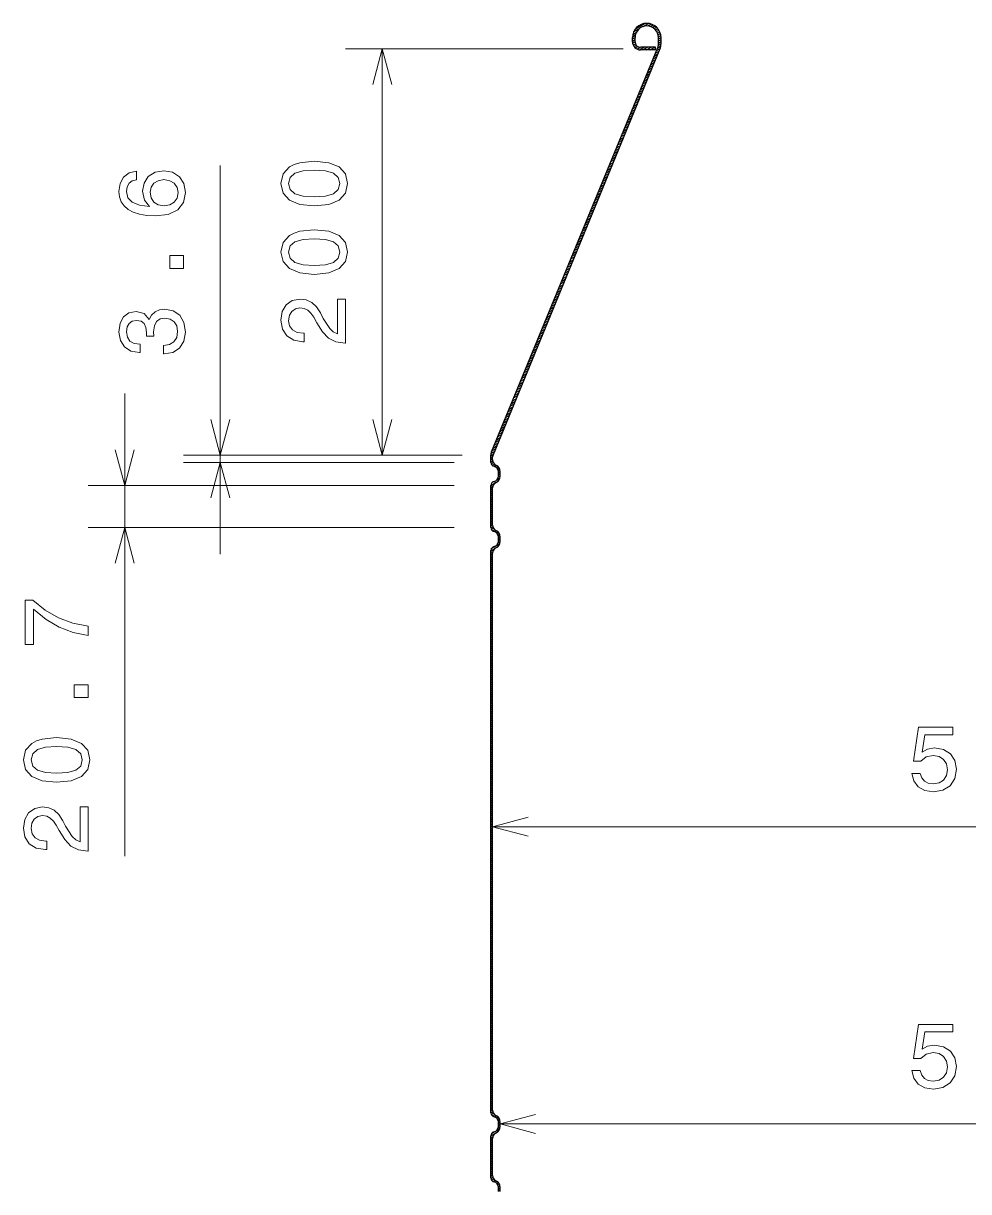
# Model space of a CAD drawing. Extents: x 25 to 410, y 10 to 284.
# Drawn here: x 170.3 to 221.8, y 116.3 to 180 of the extents above; entities that cross this region are included whole.
import ezdxf

# ---------------------------------------------------------------- set-up
doc = ezdxf.new("R2010")
doc.units = 0
doc.layers.get('0').update_dxf_attribs({"linetype": 'CONTINUOUS'})
doc.layers.add('cotas', color=2, linetype='CONTINUOUS', lineweight=20)

msp = doc.modelspace()

# ---------------------------------------------------------------- linework, layer by layer
at = {"color": 7, "ltscale": 0.008271}
msp.add_line((203.584, 179.515), (203.87, 179.681), dxfattribs=at)
at = {"color": 7, "ltscale": 0.014069}
msp.add_line((203.691, 179.692), (204.178, 179.974), dxfattribs=at)
at = {"color": 7, "ltscale": 0.008246}
msp.add_line((204.1, 179.813), (204.385, 179.978), dxfattribs=at)
at = {"color": 7, "ltscale": 0.005244}
for p, q in [((204.35, 179.842), (204.531, 179.947)), ((203.538, 179.373), (203.719, 179.478))]:
    msp.add_line(p, q, dxfattribs=at)
at = {"color": 7, "ltscale": 0.004355}
msp.add_line((204.498, 179.812), (204.649, 179.899), dxfattribs=at)
at = {"color": 7, "ltscale": 0.003915}
msp.add_line((204.611, 179.762), (204.746, 179.84), dxfattribs=at)
at = {"color": 7, "ltscale": 0.003664}
msp.add_line((204.702, 179.699), (204.829, 179.772), dxfattribs=at)
at = {"color": 7, "ltscale": 0.003525}
msp.add_line((204.777, 179.627), (204.899, 179.697), dxfattribs=at)
at = {"color": 7, "ltscale": 0.003474}
msp.add_line((204.837, 179.546), (204.958, 179.616), dxfattribs=at)
at = {"color": 7, "ltscale": 0.003488}
msp.add_line((204.884, 179.458), (205.005, 179.527), dxfattribs=at)
at = {"color": 7, "ltscale": 0.004014}
msp.add_line((203.519, 179.132), (203.658, 179.212), dxfattribs=at)
at = {"color": 7, "ltscale": 0.005556}
for p, q in [((203.519, 178.983), (203.519, 179.205)), ((203.658, 178.983), (203.658, 179.205))]:
    msp.add_line(p, q, dxfattribs=at)
at = {"color": 7, "ltscale": 0.004009}
for p, q in [((203.519, 179.016), (203.658, 179.096)), ((204.936, 179.026), (205.075, 179.106)), ((204.936, 178.91), (205.075, 178.99))]:
    msp.add_line(p, q, dxfattribs=at)
at = {"color": 7, "ltscale": 0.00436}
msp.add_line((203.521, 179.248), (203.672, 179.335), dxfattribs=at)
at = {"color": 7, "ltscale": 0.003809}
msp.add_line((203.526, 178.905), (203.658, 178.981), dxfattribs=at)
at = {"color": 7, "ltscale": 0.003505}
msp.add_line((203.556, 178.806), (203.677, 178.877), dxfattribs=at)
at = {"color": 7, "ltscale": 0.003584}
msp.add_line((204.917, 179.361), (205.041, 179.433), dxfattribs=at)
at = {"color": 7, "ltscale": 0.00377}
msp.add_line((204.934, 179.256), (205.064, 179.331), dxfattribs=at)
at = {"color": 7, "ltscale": 0.004066}
msp.add_line((204.934, 178.794), (205.075, 178.875), dxfattribs=at)
at = {"color": 7, "ltscale": 0.003999}
msp.add_line((204.936, 179.141), (205.075, 179.221), dxfattribs=at)
at = {"color": 7, "ltscale": 0.009267}
msp.add_line((204.936, 178.835), (204.936, 179.205), dxfattribs=at)
at = {"color": 7, "ltscale": 0.008583}
msp.add_line((205.075, 178.862), (205.075, 179.205), dxfattribs=at)
at = {"color": 7}
for p, q in [((195.831, 156.631), (204.903, 178.666)), ((205.02, 178.587), (195.918, 156.478)), ((195.797, 120.632), (195.797, 151.255)), ((195.897, 120.773), (195.897, 151.114))]:
    msp.add_line(p, q, dxfattribs=at)
at = {"color": 7, "ltscale": 0.003504}
msp.add_line((203.606, 178.72), (203.727, 178.79), dxfattribs=at)
at = {"color": 7, "ltscale": 0.003798}
msp.add_line((203.676, 178.645), (203.807, 178.721), dxfattribs=at)
at = {"color": 7, "ltscale": 0.004781}
msp.add_line((203.77, 178.583), (203.935, 178.679), dxfattribs=at)
at = {"color": 7, "ltscale": 0.006714}
msp.add_line((203.9, 178.543), (204.133, 178.678), dxfattribs=at)
at = {"color": 7, "ltscale": 0.020406}
for p, q in [((204.78, 178.678), (203.964, 178.678)), ((204.78, 178.539), (203.964, 178.539))]:
    msp.add_line(p, q, dxfattribs=at)
at = {"color": 7, "ltscale": 0.006944}
for p, q in [((204.092, 178.539), (204.333, 178.678)), ((204.292, 178.539), (204.533, 178.678))]:
    msp.add_line(p, q, dxfattribs=at)
at = {"color": 7, "ltscale": 0.006945}
msp.add_line((204.492, 178.539), (204.733, 178.678), dxfattribs=at)
at = {"color": 7, "ltscale": 0.002528}
msp.add_line((204.692, 178.539), (204.78, 178.589), dxfattribs=at)
at = {"color": 7, "ltscale": 0.00569}
for p, q in [((204.712, 178.204), (204.91, 178.318)), ((204.525, 177.749), (204.722, 177.863)), ((204.588, 177.901), (204.785, 178.015)), ((204.65, 178.052), (204.847, 178.166)), ((204.151, 176.841), (204.348, 176.954)), ((204.214, 176.992), (204.411, 177.106)), ((204.276, 177.144), (204.473, 177.257)), ((203.715, 175.78), (203.912, 175.894)), ((203.777, 175.932), (203.974, 176.046)), ((203.34, 174.871), (203.538, 174.985))]:
    msp.add_line(p, q, dxfattribs=at)
at = {"color": 7, "ltscale": 0.005689}
for p, q in [((204.775, 178.355), (204.972, 178.469)), ((204.463, 177.598), (204.66, 177.712)), ((204.338, 177.295), (204.535, 177.409)), ((204.401, 177.447), (204.598, 177.56)), ((203.902, 176.235), (204.099, 176.348)), ((203.964, 176.386), (204.161, 176.5)), ((204.026, 176.538), (204.224, 176.651)), ((204.089, 176.689), (204.286, 176.803)), ((203.652, 175.629), (203.849, 175.743)), ((203.839, 176.083), (204.036, 176.197)), ((203.403, 175.023), (203.6, 175.137)), ((203.465, 175.174), (203.662, 175.288)), ((203.528, 175.326), (203.725, 175.44)), ((203.59, 175.477), (203.787, 175.591)), ((203.153, 174.417), (203.35, 174.531)), ((203.216, 174.568), (203.413, 174.682)), ((203.278, 174.72), (203.475, 174.834)), ((202.841, 173.66), (203.039, 173.773)), ((202.904, 173.811), (203.101, 173.925)), ((202.966, 173.963), (203.163, 174.076)), ((203.029, 174.114), (203.226, 174.228)), ((203.091, 174.266), (203.288, 174.379)), ((202.592, 173.054), (202.789, 173.167)), ((202.654, 173.205), (202.851, 173.319)), ((202.717, 173.357), (202.914, 173.47)), ((202.779, 173.508), (202.976, 173.622)), ((202.343, 172.448), (202.54, 172.562)), ((202.405, 172.599), (202.602, 172.713)), ((202.467, 172.751), (202.664, 172.865)), ((202.53, 172.902), (202.727, 173.016)), ((202.093, 171.842), (202.29, 171.956)), ((202.155, 171.993), (202.353, 172.107)), ((202.218, 172.145), (202.415, 172.259)), ((202.28, 172.296), (202.477, 172.41)), ((201.844, 171.236), (202.041, 171.35)), ((201.906, 171.387), (202.103, 171.501)), ((201.968, 171.539), (202.165, 171.653)), ((202.031, 171.69), (202.228, 171.804)), ((201.532, 170.479), (201.729, 170.592)), ((201.594, 170.63), (201.791, 170.744)), ((201.657, 170.782), (201.854, 170.895)), ((201.719, 170.933), (201.916, 171.047)), ((201.781, 171.085), (201.978, 171.198)), ((201.282, 169.873), (201.479, 169.986)), ((201.345, 170.024), (201.542, 170.138)), ((201.407, 170.176), (201.604, 170.289)), ((201.469, 170.327), (201.667, 170.441)), ((201.033, 169.267), (201.23, 169.381)), ((201.095, 169.418), (201.292, 169.532)), ((201.158, 169.57), (201.355, 169.684)), ((201.22, 169.721), (201.417, 169.835)), ((200.783, 168.661), (200.981, 168.775)), ((200.846, 168.812), (201.043, 168.926)), ((200.908, 168.964), (201.105, 169.078)), ((200.971, 169.115), (201.168, 169.229)), ((200.534, 168.055), (200.731, 168.169)), ((200.596, 168.206), (200.793, 168.32)), ((200.659, 168.358), (200.856, 168.472)), ((200.721, 168.509), (200.918, 168.623)), ((200.222, 167.298), (200.419, 167.411)), ((200.285, 167.449), (200.482, 167.563)), ((200.347, 167.601), (200.544, 167.714)), ((200.409, 167.752), (200.606, 167.866)), ((200.472, 167.903), (200.669, 168.017)), ((199.973, 166.692), (200.17, 166.805)), ((200.035, 166.843), (200.232, 166.957)), ((200.097, 166.995), (200.295, 167.108)), ((200.16, 167.146), (200.357, 167.26)), ((199.723, 166.086), (199.92, 166.2)), ((199.786, 166.237), (199.983, 166.351)), ((199.848, 166.389), (200.045, 166.503)), ((199.91, 166.54), (200.107, 166.654)), ((199.474, 165.48), (199.671, 165.594)), ((199.536, 165.631), (199.733, 165.745)), ((199.599, 165.783), (199.796, 165.897)), ((199.661, 165.934), (199.858, 166.048)), ((199.224, 164.874), (199.421, 164.988)), ((199.287, 165.025), (199.484, 165.139)), ((199.349, 165.177), (199.546, 165.291)), ((199.411, 165.328), (199.609, 165.442)), ((198.975, 164.268), (199.172, 164.382)), ((199.037, 164.42), (199.234, 164.533)), ((199.1, 164.571), (199.297, 164.685)), ((198.85, 163.965), (199.047, 164.079)), ((198.538, 163.208), (198.735, 163.322)), ((198.601, 163.359), (198.798, 163.473)), ((198.164, 162.299), (198.361, 162.413)), ((198.102, 162.147), (198.299, 162.261))]:
    msp.add_line(p, q, dxfattribs=at)
at = {"color": 7, "ltscale": 0.003473}
msp.add_line((204.78, 178.539), (204.78, 178.678), dxfattribs=at)
at = {"color": 7, "ltscale": 0.00565}
msp.add_line((204.837, 178.507), (205.033, 178.62), dxfattribs=at)
at = {"color": 7, "ltscale": 0.004828}
msp.add_line((204.9, 178.658), (205.067, 178.755), dxfattribs=at)
at = {"color": 7, "ltscale": 0.005688}
for p, q in [((198.913, 164.117), (199.11, 164.23)), ((199.162, 164.722), (199.359, 164.836)), ((198.663, 163.511), (198.86, 163.624)), ((198.725, 163.662), (198.922, 163.776)), ((198.788, 163.814), (198.985, 163.927)), ((198.414, 162.905), (198.611, 163.019)), ((198.476, 163.056), (198.673, 163.17)), ((198.227, 162.45), (198.424, 162.564)), ((198.289, 162.602), (198.486, 162.716)), ((198.351, 162.753), (198.548, 162.867)), ((197.915, 161.693), (198.112, 161.807)), ((197.977, 161.844), (198.174, 161.958)), ((198.039, 161.996), (198.236, 162.11)), ((197.603, 160.936), (197.8, 161.049)), ((197.665, 161.087), (197.862, 161.201)), ((197.728, 161.239), (197.925, 161.352)), ((197.79, 161.39), (197.987, 161.504)), ((197.852, 161.541), (198.049, 161.655)), ((197.353, 160.33), (197.55, 160.443)), ((197.416, 160.481), (197.613, 160.595)), ((197.478, 160.633), (197.675, 160.746)), ((197.54, 160.784), (197.738, 160.898)), ((197.104, 159.724), (197.301, 159.838)), ((197.166, 159.875), (197.363, 159.989)), ((197.229, 160.027), (197.426, 160.14)), ((197.291, 160.178), (197.488, 160.292)), ((196.854, 159.118), (197.052, 159.232)), ((196.917, 159.269), (197.114, 159.383)), ((196.979, 159.421), (197.176, 159.535)), ((197.042, 159.572), (197.239, 159.686)), ((196.605, 158.512), (196.802, 158.626)), ((196.667, 158.663), (196.864, 158.777)), ((196.73, 158.815), (196.927, 158.929)), ((196.792, 158.966), (196.989, 159.08)), ((196.293, 157.755), (196.49, 157.868)), ((196.356, 157.906), (196.553, 158.02)), ((196.418, 158.058), (196.615, 158.171)), ((196.48, 158.209), (196.677, 158.323)), ((196.543, 158.36), (196.74, 158.474)), ((196.044, 157.149), (196.241, 157.262)), ((196.106, 157.3), (196.303, 157.414)), ((196.168, 157.452), (196.366, 157.565)), ((196.231, 157.603), (196.428, 157.717)), ((195.857, 156.694), (196.054, 156.808)), ((195.919, 156.846), (196.116, 156.959)), ((195.981, 156.997), (196.178, 157.111))]:
    msp.add_line(p, q, dxfattribs=at)
at = {"color": 7, "ltscale": 0.005352}
msp.add_line((195.806, 156.549), (195.991, 156.657), dxfattribs=at)
at = {"color": 7, "ltscale": 0.003807}
msp.add_line((195.797, 156.429), (195.929, 156.505), dxfattribs=at)
at = {"color": 7, "ltscale": 0.009893}
msp.add_line((195.797, 156.066), (195.797, 156.462), dxfattribs=at)
at = {"color": 7, "ltscale": 0.002887}
for p, q in [((195.797, 156.313), (195.897, 156.371)), ((195.797, 156.198), (195.897, 156.256)), ((196.208, 155.396), (196.308, 155.454)), ((195.797, 154.581), (195.897, 154.639)), ((195.797, 154.466), (195.897, 154.524)), ((195.797, 154.35), (195.897, 154.408)), ((195.797, 154.235), (195.897, 154.293)), ((195.797, 154.12), (195.897, 154.177)), ((195.797, 154.004), (195.897, 154.062)), ((195.797, 153.889), (195.897, 153.946)), ((195.797, 153.773), (195.897, 153.831)), ((195.797, 153.658), (195.897, 153.715)), ((195.797, 153.542), (195.897, 153.6)), ((195.797, 153.427), (195.897, 153.484)), ((195.797, 153.311), (195.897, 153.369)), ((195.797, 153.196), (195.897, 153.253)), ((195.797, 153.08), (195.897, 153.138)), ((195.797, 152.965), (195.897, 153.023)), ((195.797, 152.849), (195.897, 152.907)), ((195.797, 152.734), (195.897, 152.792)), ((195.797, 152.618), (195.897, 152.676)), ((196.208, 151.932), (196.308, 151.99)), ((196.208, 151.817), (196.308, 151.874)), ((195.797, 151.002), (195.897, 151.06)), ((195.797, 150.886), (195.897, 150.944)), ((195.797, 150.771), (195.897, 150.829)), ((195.797, 150.655), (195.897, 150.713)), ((195.797, 150.54), (195.897, 150.598)), ((195.797, 150.424), (195.897, 150.482)), ((195.797, 150.309), (195.897, 150.367)), ((195.797, 150.194), (195.897, 150.251)), ((195.797, 150.078), (195.897, 150.136)), ((195.797, 149.963), (195.897, 150.02)), ((195.797, 149.847), (195.897, 149.905)), ((195.797, 149.732), (195.897, 149.789)), ((195.797, 149.616), (195.897, 149.674)), ((195.797, 149.501), (195.897, 149.558)), ((195.797, 149.385), (195.897, 149.443)), ((195.797, 149.27), (195.897, 149.328)), ((195.797, 149.154), (195.897, 149.212)), ((195.797, 149.039), (195.897, 149.097)), ((195.797, 148.923), (195.897, 148.981)), ((195.797, 148.808), (195.897, 148.866)), ((195.797, 148.692), (195.897, 148.75)), ((195.797, 148.577), (195.897, 148.635)), ((195.797, 148.461), (195.897, 148.519)), ((195.797, 148.346), (195.897, 148.404)), ((195.797, 148.231), (195.897, 148.288)), ((195.797, 148.115), (195.897, 148.173)), ((195.797, 148), (195.897, 148.057)), ((195.797, 147.884), (195.897, 147.942)), ((195.797, 147.769), (195.897, 147.826)), ((195.797, 147.653), (195.897, 147.711)), ((195.797, 147.538), (195.897, 147.595)), ((195.797, 147.422), (195.897, 147.48)), ((195.797, 147.307), (195.897, 147.365)), ((195.797, 147.191), (195.897, 147.249)), ((195.797, 147.076), (195.897, 147.134)), ((195.797, 146.96), (195.897, 147.018)), ((195.797, 146.845), (195.897, 146.903)), ((195.797, 146.729), (195.897, 146.787)), ((195.797, 146.614), (195.897, 146.672)), ((195.797, 146.498), (195.897, 146.556)), ((195.797, 146.383), (195.897, 146.441)), ((195.797, 146.268), (195.897, 146.325)), ((195.797, 146.152), (195.897, 146.21)), ((195.797, 146.037), (195.897, 146.094)), ((195.797, 145.921), (195.897, 145.979)), ((195.797, 145.806), (195.897, 145.863)), ((195.797, 145.69), (195.897, 145.748)), ((195.797, 145.575), (195.897, 145.632)), ((195.797, 145.459), (195.897, 145.517)), ((195.797, 145.344), (195.897, 145.402)), ((195.797, 145.228), (195.897, 145.286)), ((195.797, 145.113), (195.897, 145.171)), ((195.797, 144.997), (195.897, 145.055)), ((195.797, 144.882), (195.897, 144.94)), ((195.797, 144.766), (195.897, 144.824)), ((195.797, 144.651), (195.897, 144.709)), ((195.797, 144.536), (195.897, 144.593)), ((195.797, 144.42), (195.897, 144.478)), ((195.797, 144.305), (195.897, 144.362)), ((195.797, 144.189), (195.897, 144.247)), ((195.797, 144.074), (195.897, 144.131)), ((195.797, 143.958), (195.897, 144.016)), ((195.797, 143.843), (195.897, 143.9)), ((195.797, 143.727), (195.897, 143.785)), ((195.797, 143.612), (195.897, 143.669)), ((195.797, 143.496), (195.897, 143.554)), ((195.797, 143.381), (195.897, 143.439)), ((195.797, 143.265), (195.897, 143.323)), ((195.797, 143.15), (195.897, 143.208)), ((195.797, 143.034), (195.897, 143.092)), ((195.797, 142.919), (195.897, 142.977)), ((195.797, 142.803), (195.897, 142.861)), ((195.797, 142.688), (195.897, 142.746)), ((195.797, 142.573), (195.897, 142.63)), ((195.797, 142.457), (195.897, 142.515)), ((195.797, 142.342), (195.897, 142.399)), ((195.797, 142.226), (195.897, 142.284)), ((195.797, 142.111), (195.897, 142.168)), ((195.797, 141.995), (195.897, 142.053)), ((195.797, 141.88), (195.897, 141.937)), ((195.797, 141.764), (195.897, 141.822)), ((195.797, 141.649), (195.897, 141.706)), ((195.797, 141.533), (195.897, 141.591)), ((195.797, 141.418), (195.897, 141.476)), ((195.797, 141.302), (195.897, 141.36)), ((195.797, 141.187), (195.897, 141.245)), ((195.797, 141.071), (195.897, 141.129)), ((195.797, 140.956), (195.897, 141.014)), ((195.797, 140.84), (195.897, 140.898)), ((195.797, 140.725), (195.897, 140.783)), ((195.797, 140.61), (195.897, 140.667)), ((195.797, 140.494), (195.897, 140.552)), ((195.797, 140.379), (195.897, 140.436)), ((195.797, 140.263), (195.897, 140.321)), ((195.797, 140.148), (195.897, 140.205)), ((195.797, 140.032), (195.897, 140.09)), ((195.797, 139.917), (195.897, 139.974)), ((195.797, 139.801), (195.897, 139.859)), ((195.797, 139.686), (195.897, 139.743)), ((195.797, 139.57), (195.897, 139.628)), ((195.797, 139.455), (195.897, 139.513)), ((195.797, 139.339), (195.897, 139.397)), ((195.797, 139.224), (195.897, 139.282)), ((195.797, 139.108), (195.897, 139.166)), ((195.797, 138.993), (195.897, 139.051)), ((195.797, 138.877), (195.897, 138.935)), ((195.797, 138.762), (195.897, 138.82)), ((195.797, 138.647), (195.897, 138.704)), ((195.797, 138.531), (195.897, 138.589)), ((195.797, 138.416), (195.897, 138.473)), ((195.797, 138.3), (195.897, 138.358)), ((195.797, 138.185), (195.897, 138.242)), ((195.797, 138.069), (195.897, 138.127)), ((195.797, 137.954), (195.897, 138.011)), ((195.797, 137.838), (195.897, 137.896)), ((195.797, 137.723), (195.897, 137.781)), ((195.797, 137.607), (195.897, 137.665)), ((195.797, 137.492), (195.897, 137.55)), ((195.797, 137.376), (195.897, 137.434)), ((195.797, 137.261), (195.897, 137.319)), ((195.797, 137.145), (195.897, 137.203)), ((195.797, 137.03), (195.897, 137.088)), ((195.797, 136.914), (195.897, 136.972)), ((195.797, 136.799), (195.897, 136.857)), ((195.797, 136.684), (195.897, 136.741)), ((195.797, 136.568), (195.897, 136.626)), ((195.797, 136.453), (195.897, 136.51)), ((195.797, 136.337), (195.897, 136.395)), ((195.797, 136.222), (195.897, 136.279)), ((195.797, 136.106), (195.897, 136.164)), ((195.797, 135.991), (195.897, 136.048)), ((195.797, 135.875), (195.897, 135.933)), ((195.797, 135.76), (195.897, 135.818)), ((195.797, 135.644), (195.897, 135.702)), ((195.797, 135.529), (195.897, 135.587)), ((195.797, 135.413), (195.897, 135.471)), ((195.797, 135.298), (195.897, 135.356)), ((195.797, 135.182), (195.897, 135.24)), ((195.797, 135.067), (195.897, 135.125)), ((195.797, 134.951), (195.897, 135.009)), ((195.797, 134.836), (195.897, 134.894)), ((195.797, 134.721), (195.897, 134.778)), ((195.797, 134.605), (195.897, 134.663)), ((195.797, 134.49), (195.897, 134.547)), ((195.797, 134.374), (195.897, 134.432)), ((195.797, 134.259), (195.897, 134.316)), ((195.797, 134.143), (195.897, 134.201)), ((195.797, 134.028), (195.897, 134.085)), ((195.797, 133.912), (195.897, 133.97)), ((195.797, 133.797), (195.897, 133.855)), ((195.797, 133.681), (195.897, 133.739)), ((195.797, 133.566), (195.897, 133.624)), ((195.797, 133.45), (195.897, 133.508)), ((195.797, 133.335), (195.897, 133.393)), ((195.797, 133.219), (195.897, 133.277)), ((195.797, 133.104), (195.897, 133.162)), ((195.797, 132.988), (195.897, 133.046)), ((195.797, 132.873), (195.897, 132.931)), ((195.797, 132.758), (195.897, 132.815)), ((195.797, 132.642), (195.897, 132.7)), ((195.797, 132.527), (195.897, 132.584)), ((195.797, 132.411), (195.897, 132.469)), ((195.797, 132.296), (195.897, 132.353)), ((195.797, 132.18), (195.897, 132.238)), ((195.797, 132.065), (195.897, 132.122)), ((195.797, 131.949), (195.897, 132.007)), ((195.797, 131.834), (195.897, 131.892)), ((195.797, 131.718), (195.897, 131.776)), ((195.797, 131.603), (195.897, 131.661)), ((195.797, 131.487), (195.897, 131.545)), ((195.797, 131.372), (195.897, 131.43)), ((195.797, 131.256), (195.897, 131.314)), ((195.797, 131.141), (195.897, 131.199)), ((195.797, 131.026), (195.897, 131.083)), ((195.797, 130.91), (195.897, 130.968)), ((195.797, 130.795), (195.897, 130.852)), ((195.797, 130.679), (195.897, 130.737)), ((195.797, 130.564), (195.897, 130.621)), ((195.797, 130.448), (195.897, 130.506)), ((195.797, 130.333), (195.897, 130.39)), ((195.797, 130.217), (195.897, 130.275)), ((195.797, 130.102), (195.897, 130.159)), ((195.797, 129.986), (195.897, 130.044)), ((195.797, 129.871), (195.897, 129.929)), ((195.797, 129.755), (195.897, 129.813)), ((195.797, 129.64), (195.897, 129.698)), ((195.797, 129.524), (195.897, 129.582)), ((195.797, 129.409), (195.897, 129.467)), ((195.797, 129.293), (195.897, 129.351)), ((195.797, 129.178), (195.897, 129.236)), ((195.797, 129.063), (195.897, 129.12)), ((195.797, 128.947), (195.897, 129.005)), ((195.797, 128.832), (195.897, 128.889)), ((195.797, 128.716), (195.897, 128.774)), ((195.797, 128.601), (195.897, 128.658)), ((195.797, 128.485), (195.897, 128.543)), ((195.797, 128.37), (195.897, 128.427)), ((195.797, 128.254), (195.897, 128.312)), ((195.797, 128.139), (195.897, 128.196)), ((195.797, 128.023), (195.897, 128.081)), ((195.797, 127.908), (195.897, 127.966)), ((195.797, 127.792), (195.897, 127.85)), ((195.797, 127.677), (195.897, 127.735)), ((195.797, 127.561), (195.897, 127.619)), ((195.797, 127.446), (195.897, 127.504)), ((195.797, 127.33), (195.897, 127.388)), ((195.797, 127.215), (195.897, 127.273)), ((195.797, 127.1), (195.897, 127.157)), ((195.797, 126.984), (195.897, 127.042)), ((195.797, 126.869), (195.897, 126.926)), ((195.797, 126.753), (195.897, 126.811)), ((195.797, 126.638), (195.897, 126.695)), ((195.797, 126.522), (195.897, 126.58)), ((195.797, 126.407), (195.897, 126.464)), ((195.797, 126.291), (195.897, 126.349)), ((195.797, 126.176), (195.897, 126.233)), ((195.797, 126.06), (195.897, 126.118)), ((195.797, 125.945), (195.897, 126.003)), ((195.797, 125.829), (195.897, 125.887)), ((195.797, 125.714), (195.897, 125.772)), ((195.797, 125.598), (195.897, 125.656)), ((195.797, 125.483), (195.897, 125.541)), ((195.797, 125.367), (195.897, 125.425)), ((195.797, 125.252), (195.897, 125.31)), ((195.797, 125.137), (195.897, 125.194)), ((195.797, 125.021), (195.897, 125.079)), ((195.797, 124.906), (195.897, 124.963)), ((195.797, 124.79), (195.897, 124.848)), ((195.797, 124.675), (195.897, 124.732)), ((195.797, 124.559), (195.897, 124.617)), ((195.797, 124.444), (195.897, 124.501)), ((195.797, 124.328), (195.897, 124.386)), ((195.797, 124.213), (195.897, 124.271)), ((195.797, 124.097), (195.897, 124.155)), ((195.797, 123.982), (195.897, 124.04)), ((195.797, 123.866), (195.897, 123.924)), ((195.797, 123.751), (195.897, 123.809)), ((195.797, 123.635), (195.897, 123.693)), ((195.797, 123.52), (195.897, 123.578)), ((195.797, 123.404), (195.897, 123.462)), ((195.797, 123.289), (195.897, 123.347)), ((195.797, 123.174), (195.897, 123.231)), ((195.797, 123.058), (195.897, 123.116)), ((195.797, 122.943), (195.897, 123)), ((195.797, 122.827), (195.897, 122.885)), ((195.797, 122.712), (195.897, 122.769)), ((195.797, 122.596), (195.897, 122.654)), ((195.797, 122.481), (195.897, 122.538)), ((195.797, 122.365), (195.897, 122.423)), ((195.797, 122.25), (195.897, 122.308)), ((195.797, 122.134), (195.897, 122.192)), ((195.797, 122.019), (195.897, 122.077)), ((195.797, 121.903), (195.897, 121.961)), ((195.797, 121.788), (195.897, 121.846)), ((195.797, 121.672), (195.897, 121.73)), ((195.797, 121.557), (195.897, 121.615)), ((195.797, 121.441), (195.897, 121.499)), ((195.797, 121.326), (195.897, 121.384)), ((195.797, 121.211), (195.897, 121.268)), ((195.797, 121.095), (195.897, 121.153)), ((195.797, 120.98), (195.897, 121.037)), ((195.797, 120.864), (195.897, 120.922)), ((195.797, 120.749), (195.897, 120.806)), ((196.208, 120.062), (196.308, 120.12)), ((196.208, 119.947), (196.308, 120.005)), ((195.797, 119.132), (195.897, 119.19)), ((195.797, 119.017), (195.897, 119.074)), ((195.797, 118.901), (195.897, 118.959)), ((195.797, 118.786), (195.897, 118.843)), ((195.797, 118.67), (195.897, 118.728)), ((195.797, 118.555), (195.897, 118.612)), ((195.797, 118.439), (195.897, 118.497)), ((195.797, 118.324), (195.897, 118.382)), ((195.797, 118.208), (195.897, 118.266)), ((195.797, 118.093), (195.897, 118.151)), ((195.797, 117.977), (195.897, 118.035)), ((195.797, 117.862), (195.897, 117.92)), ((195.797, 117.746), (195.897, 117.804)), ((195.797, 117.631), (195.897, 117.689)), ((195.797, 117.516), (195.897, 117.573)), ((195.797, 117.4), (195.897, 117.458)), ((195.797, 117.285), (195.897, 117.342)), ((195.797, 117.169), (195.897, 117.227)), ((196.208, 116.483), (196.308, 116.54)), ((196.208, 116.367), (196.308, 116.425))]:
    msp.add_line(p, q, dxfattribs=at)
at = {"color": 7, "ltscale": 0.003073}
msp.add_line((195.797, 156.083), (195.904, 156.144), dxfattribs=at)
at = {"color": 7, "ltscale": 0.003563}
msp.add_line((195.816, 155.978), (195.939, 156.049), dxfattribs=at)
at = {"color": 7, "ltscale": 0.00365}
msp.add_line((195.875, 155.897), (196.002, 155.97), dxfattribs=at)
at = {"color": 7, "ltscale": 0.004131}
msp.add_line((195.897, 156.207), (195.897, 156.373), dxfattribs=at)
at = {"color": 7, "ltscale": 0.003173}
msp.add_line((195.986, 155.845), (196.096, 155.909), dxfattribs=at)
at = {"color": 7, "ltscale": 0.002642}
msp.add_line((196.093, 155.792), (196.185, 155.844), dxfattribs=at)
at = {"color": 7, "ltscale": 0.002499}
msp.add_line((196.162, 155.716), (196.248, 155.766), dxfattribs=at)
at = {"color": 7, "ltscale": 0.002586}
msp.add_line((196.201, 155.623), (196.29, 155.674), dxfattribs=at)
at = {"color": 7, "ltscale": 0.002973}
msp.add_line((196.205, 155.279), (196.308, 155.338), dxfattribs=at)
at = {"color": 7, "ltscale": 0.002875}
msp.add_line((196.208, 155.512), (196.308, 155.569), dxfattribs=at)
at = {"color": 7, "ltscale": 0.005866}
for p, q in [((196.208, 155.321), (196.208, 155.556)), ((196.308, 155.321), (196.308, 155.556)), ((196.208, 151.765), (196.208, 152)), ((196.308, 151.765), (196.308, 152)), ((196.208, 116.331), (196.208, 116.566)), ((196.308, 116.331), (196.308, 116.566))]:
    msp.add_line(p, q, dxfattribs=at)
at = {"color": 7, "ltscale": 0.011475}
msp.add_line((195.797, 154.812), (196.195, 155.042), dxfattribs=at)
at = {"color": 7, "ltscale": 0.057509}
for p, q in [((195.797, 152.51), (195.797, 154.811)), ((195.797, 117.076), (195.797, 119.376))]:
    msp.add_line(p, q, dxfattribs=at)
at = {"color": 7, "ltscale": 0.003286}
msp.add_line((195.797, 154.697), (195.911, 154.763), dxfattribs=at)
at = {"color": 7, "ltscale": 0.003235}
msp.add_line((195.857, 154.962), (195.969, 155.027), dxfattribs=at)
at = {"color": 7, "ltscale": 0.004679}
msp.add_line((196.131, 155.121), (196.294, 155.214), dxfattribs=at)
at = {"color": 7, "ltscale": 0.050434}
for p, q in [((195.897, 152.652), (195.897, 154.669)), ((195.897, 117.217), (195.897, 119.235))]:
    msp.add_line(p, q, dxfattribs=at)
at = {"color": 7, "ltscale": 0.00321}
msp.add_line((195.797, 152.503), (195.909, 152.567), dxfattribs=at)
at = {"color": 7, "ltscale": 0.003612}
msp.add_line((195.825, 152.403), (195.95, 152.476), dxfattribs=at)
at = {"color": 7, "ltscale": 0.003619}
msp.add_line((195.893, 152.328), (196.019, 152.4), dxfattribs=at)
at = {"color": 7, "ltscale": 0.002998}
msp.add_line((196.013, 152.281), (196.117, 152.341), dxfattribs=at)
at = {"color": 7, "ltscale": 0.002592}
msp.add_line((196.11, 152.222), (196.2, 152.274), dxfattribs=at)
at = {"color": 7, "ltscale": 0.002498}
msp.add_line((196.172, 152.142), (196.259, 152.192), dxfattribs=at)
at = {"color": 7, "ltscale": 0.013222}
msp.add_line((195.826, 151.365), (196.284, 151.63), dxfattribs=at)
at = {"color": 7, "ltscale": 0.003119}
msp.add_line((196.2, 151.696), (196.308, 151.759), dxfattribs=at)
at = {"color": 7, "ltscale": 0.002634}
msp.add_line((196.205, 152.045), (196.296, 152.098), dxfattribs=at)
at = {"color": 7, "ltscale": 0.005875}
msp.add_line((195.797, 151.233), (196.001, 151.35), dxfattribs=at)
at = {"color": 7, "ltscale": 0.003084}
msp.add_line((195.797, 151.117), (195.904, 151.179), dxfattribs=at)
at = {"color": 7, "ltscale": 0.003155}
msp.add_line((195.797, 120.633), (195.906, 120.696), dxfattribs=at)
at = {"color": 7, "ltscale": 0.003594}
msp.add_line((195.821, 120.532), (195.945, 120.603), dxfattribs=at)
at = {"color": 7, "ltscale": 0.003638}
msp.add_line((195.886, 120.454), (196.012, 120.526), dxfattribs=at)
at = {"color": 7, "ltscale": 0.003063}
msp.add_line((196.003, 120.406), (196.109, 120.467), dxfattribs=at)
at = {"color": 7, "ltscale": 0.002609}
msp.add_line((196.104, 120.349), (196.194, 120.401), dxfattribs=at)
at = {"color": 7, "ltscale": 0.002501}
msp.add_line((196.168, 120.27), (196.255, 120.32), dxfattribs=at)
at = {"color": 7, "ltscale": 0.005777}
msp.add_line((196.088, 119.646), (196.288, 119.762), dxfattribs=at)
at = {"color": 7, "ltscale": 0.003058}
msp.add_line((196.202, 119.828), (196.308, 119.889), dxfattribs=at)
at = {"color": 7, "ltscale": 0.002614}
msp.add_line((196.203, 120.175), (196.294, 120.227), dxfattribs=at)
at = {"color": 7, "ltscale": 0.005867}
for p, q in [((196.208, 119.887), (196.208, 120.121)), ((196.308, 119.887), (196.308, 120.121))]:
    msp.add_line(p, q, dxfattribs=at)
at = {"color": 7, "ltscale": 0.009976}
msp.add_line((195.797, 119.363), (196.143, 119.563), dxfattribs=at)
at = {"color": 7, "ltscale": 0.003146}
msp.add_line((195.797, 119.248), (195.906, 119.31), dxfattribs=at)
at = {"color": 7, "ltscale": 0.005545}
msp.add_line((195.835, 119.5), (196.027, 119.611), dxfattribs=at)
at = {"color": 7, "ltscale": 0.00329}
msp.add_line((195.798, 117.054), (195.912, 117.12), dxfattribs=at)
at = {"color": 7, "ltscale": 0.003634}
msp.add_line((195.831, 116.958), (195.957, 117.031), dxfattribs=at)
at = {"color": 7, "ltscale": 0.003586}
msp.add_line((195.905, 116.885), (196.03, 116.957), dxfattribs=at)
at = {"color": 7, "ltscale": 0.002919}
msp.add_line((196.028, 116.841), (196.129, 116.899), dxfattribs=at)
at = {"color": 7, "ltscale": 0.002564}
msp.add_line((196.12, 116.778), (196.209, 116.829), dxfattribs=at)
at = {"color": 7, "ltscale": 0.002508}
msp.add_line((196.178, 116.696), (196.265, 116.746), dxfattribs=at)
at = {"color": 7, "ltscale": 0.002672}
msp.add_line((196.206, 116.597), (196.299, 116.651), dxfattribs=at)
at = {"color": 7}
for centre, radius, start, end in [((204.297, 179.205), 0.778, 90.00002, 179.99998), ((204.297, 179.205), 0.639, 90.00012, 179.99991), ((204.297, 179.205), 0.778, 0.00002, 89.99998), ((204.297, 179.205), 0.639, 0.00012, 89.99991), ((203.964, 178.983), 0.444, 180.00002, 269.99998), ((203.964, 178.983), 0.306, 180.00008, 269.99994), ((204.492, 178.835), 0.444, 337.62243, 359.99999), ((204.353, 178.862), 0.722, 337.62236, 0.00002), ((196.242, 156.462), 0.444, 157.62243, 179.99999), ((196.019, 156.066), 0.222, 180.00009, 257.71544), ((196.175, 156.373), 0.278, 157.62232, 179.99998), ((196.219, 156.207), 0.322, 180.00002, 244.48358), ((195.908, 155.556), 0.3, 0.00008, 77.71542), ((195.908, 155.321), 0.3, 282.28458, 359.99992), ((195.908, 155.556), 0.4, 0.00007, 64.48354), ((195.908, 155.321), 0.4, 295.51646, 359.99993), ((196.019, 154.811), 0.222, 102.28456, 179.99991), ((196.219, 154.669), 0.322, 115.51641, 179.99996), ((196.019, 152.51), 0.222, 180.00009, 257.71544), ((196.219, 152.652), 0.322, 180.00002, 244.48358), ((195.908, 152), 0.3, 0.00008, 77.71542), ((195.908, 152), 0.4, 0.00007, 64.48354), ((195.908, 151.765), 0.3, 282.28458, 359.99992), ((195.908, 151.765), 0.4, 295.51646, 359.99993), ((196.019, 151.255), 0.222, 102.28458, 179.99994), ((196.219, 151.114), 0.322, 115.51642, 179.99998), ((196.019, 120.632), 0.222, 180.00006, 257.71542), ((196.219, 120.773), 0.322, 180.00002, 244.48358), ((195.908, 120.121), 0.3, 0.00008, 77.71542), ((195.908, 120.121), 0.4, 0.00007, 64.48354), ((195.908, 119.887), 0.3, 282.28458, 359.99992), ((195.908, 119.887), 0.4, 295.51646, 359.99993), ((196.019, 119.376), 0.222, 102.28456, 179.99991), ((196.219, 119.235), 0.322, 115.51642, 179.99998), ((196.219, 117.217), 0.322, 180.00002, 244.48358), ((196.019, 117.076), 0.222, 180.00006, 257.71542), ((195.908, 116.566), 0.3, 0.00008, 77.71542), ((195.908, 116.566), 0.4, 0.00007, 64.48354)]:
    msp.add_arc(centre, radius, start, end, dxfattribs=at)
at = {"layer": 'cotas', "ltscale": 0.378448}
msp.add_line((203.02, 178.587), (187.883, 178.587), dxfattribs=at)
at = {"layer": 'cotas'}
for p, q in [((189.883, 156.462), (189.883, 178.587)), ((181.048, 151.066), (181.048, 172.235)), ((175.842, 134.603), (175.842, 159.811)), ((195.897, 136.209), (259.03, 136.209)), ((196.308, 120.018), (258.619, 120.018))]:
    msp.add_line(p, q, dxfattribs=at)
at = {"layer": 'cotas', "ltscale": 0.368724}
for p, q in [((193.797, 156.462), (179.048, 156.462)), ((193.797, 156.066), (179.048, 156.066))]:
    msp.add_line(p, q, dxfattribs=at)
at = {"layer": 'cotas', "ltscale": 0.158974}
msp.add_line((194.242, 156.462), (187.883, 156.462), dxfattribs=at)
at = {"layer": 'cotas', "ltscale": 0.498875}
for p, q in [((193.797, 154.811), (173.842, 154.811)), ((193.797, 152.51), (173.842, 152.51))]:
    msp.add_line(p, q, dxfattribs=at)
at = {"layer": 'cotas'}
for points in [[(190.4, 176.655), (189.883, 178.587), (189.365, 176.655)], [(180.53, 158.394), (181.048, 156.462), (181.566, 158.394)], [(189.365, 158.394), (189.883, 156.462), (190.4, 158.394)], [(175.324, 156.743), (175.842, 154.811), (176.36, 156.743)], [(181.566, 154.134), (181.048, 156.066), (180.53, 154.134)], [(176.36, 150.579), (175.842, 152.51), (175.324, 150.579)], [(197.829, 136.726), (195.897, 136.209), (197.829, 135.691)], [(198.24, 120.536), (196.308, 120.018), (198.24, 119.501)]]:
    msp.add_lwpolyline(points, dxfattribs=at)
for points in [[(176.491, 171.927), (176.083, 171.831), (175.78, 171.609), (175.588, 171.266), (175.523, 170.822), (175.558, 170.525), (175.654, 170.268), (175.81, 170.041), (176.032, 169.849), (176.31, 169.698), (176.648, 169.587), (177.046, 169.516), (177.495, 169.496), (178.211, 169.577), (178.73, 169.824), (179.043, 170.222), (179.149, 170.767), (179.058, 171.256), (178.821, 171.629), (178.448, 171.871), (177.974, 171.957), (177.495, 171.871), (177.127, 171.639), (176.895, 171.281), (176.814, 170.838), (176.915, 170.358), (177.202, 170), (176.648, 170.076), (176.249, 170.237), (176.012, 170.485), (175.931, 170.827), (175.972, 171.08), (176.078, 171.271), (176.254, 171.397), (176.491, 171.463)], [(186.173, 170.045), (186.965, 170.121), (187.53, 170.358), (187.872, 170.736), (187.983, 171.26), (187.872, 171.78), (187.53, 172.158), (186.965, 172.39), (186.173, 172.471), (185.386, 172.39), (185.073, 172.294), (184.816, 172.158), (184.473, 171.78), (184.357, 171.26), (184.473, 170.736), (184.821, 170.358), (185.386, 170.121)], [(186.173, 170.529), (185.563, 170.57), (185.124, 170.696), (184.867, 170.923), (184.776, 171.26), (184.867, 171.593), (185.124, 171.82), (185.563, 171.946), (186.173, 171.987), (186.788, 171.946), (187.227, 171.82), (187.484, 171.593), (187.57, 171.26), (187.484, 170.923), (187.227, 170.696), (186.788, 170.57)], [(177.979, 171.468), (178.297, 171.412), (178.539, 171.271), (178.7, 171.044), (178.751, 170.762), (178.7, 170.464), (178.544, 170.237), (178.302, 170.091), (177.984, 170.046), (177.671, 170.096), (177.434, 170.237), (177.283, 170.469), (177.228, 170.782), (177.283, 171.054), (177.429, 171.271), (177.666, 171.412)], [(186.173, 166.309), (186.965, 166.385), (187.53, 166.622), (187.872, 167), (187.983, 167.524), (187.872, 168.044), (187.53, 168.422), (186.965, 168.654), (186.173, 168.735), (185.386, 168.654), (185.073, 168.558), (184.816, 168.422), (184.473, 168.044), (184.357, 167.524), (184.473, 167), (184.821, 166.622), (185.386, 166.385)], [(186.173, 166.793), (185.563, 166.833), (185.124, 166.96), (184.867, 167.187), (184.776, 167.524), (184.867, 167.857), (185.124, 168.084), (185.563, 168.21), (186.173, 168.251), (186.788, 168.21), (187.227, 168.084), (187.484, 167.857), (187.57, 167.524), (187.484, 167.187), (187.227, 166.96), (186.788, 166.833)], [(179.048, 166.633), (179.048, 167.328), (178.297, 167.328), (178.297, 166.633)], [(187.883, 162.558), (187.883, 164.963), (187.449, 164.963), (187.449, 163.062), (187.212, 163.168), (187.015, 163.35), (186.657, 163.909), (186.506, 164.207), (186.289, 164.54), (186.037, 164.777), (185.739, 164.913), (185.401, 164.963), (184.978, 164.878), (184.645, 164.641), (184.433, 164.278), (184.357, 163.809), (184.443, 163.324), (184.68, 162.956), (185.058, 162.719), (185.558, 162.639), (185.628, 162.639), (185.628, 163.097), (185.588, 163.097), (185.245, 163.143), (184.993, 163.279), (184.831, 163.496), (184.776, 163.783), (184.826, 164.076), (184.952, 164.293), (185.149, 164.434), (185.396, 164.484), (185.628, 164.449), (185.825, 164.353), (185.996, 164.192), (186.148, 163.97), (186.309, 163.672), (186.622, 163.178), (186.955, 162.83), (187.358, 162.623), (187.867, 162.558)], [(177.949, 161.974), (177.984, 161.974), (178.468, 162.054), (178.831, 162.291), (179.063, 162.664), (179.149, 163.159), (179.063, 163.683), (178.841, 164.077), (178.488, 164.329), (178.034, 164.42), (177.737, 164.379), (177.495, 164.268), (177.308, 164.087), (177.172, 163.845), (176.9, 164.172), (176.466, 164.288), (176.073, 164.213), (175.775, 163.996), (175.588, 163.643), (175.523, 163.159), (175.604, 162.705), (175.825, 162.357), (176.179, 162.13), (176.648, 162.054), (176.683, 162.054), (176.683, 162.503), (176.36, 162.543), (176.128, 162.675), (175.987, 162.886), (175.936, 163.184), (175.977, 163.446), (176.083, 163.638), (176.254, 163.754), (176.486, 163.799), (176.733, 163.754), (176.9, 163.633), (177.001, 163.421), (177.031, 163.134), (177.026, 162.937), (177.424, 162.937), (177.414, 163.184), (177.46, 163.502), (177.581, 163.739), (177.777, 163.88), (178.034, 163.93), (178.327, 163.875), (178.544, 163.729), (178.68, 163.497), (178.725, 163.189), (178.675, 162.871), (178.524, 162.639), (178.282, 162.493), (177.949, 162.438)], [(173.842, 146.628), (173.842, 147.137), (173.01, 147.303), (172.233, 147.596), (171.512, 148.009), (170.836, 148.549), (170.418, 148.549), (170.418, 146.148), (170.877, 146.148), (170.877, 148.065), (171.558, 147.51), (172.269, 147.092), (173.025, 146.799)], [(173.842, 143.245), (173.842, 143.941), (173.091, 143.941), (173.091, 143.245)], [(218.741, 139.121), (218.852, 138.708), (219.099, 138.385), (219.462, 138.183), (219.926, 138.108), (220.436, 138.199), (220.834, 138.446), (221.086, 138.839), (221.182, 139.343), (221.096, 139.812), (220.854, 140.181), (220.476, 140.418), (219.987, 140.503), (219.608, 140.443), (219.316, 140.276), (219.457, 141.219), (220.99, 141.219), (220.99, 141.633), (219.119, 141.633), (218.842, 139.777), (219.245, 139.777), (219.538, 140.014), (219.911, 140.1), (220.234, 140.044), (220.481, 139.883), (220.637, 139.636), (220.693, 139.318), (220.637, 139), (220.476, 138.753), (220.229, 138.597), (219.911, 138.542), (219.644, 138.577), (219.437, 138.693), (219.286, 138.874), (219.21, 139.121)], [(172.132, 138.641), (172.924, 138.717), (173.489, 138.954), (173.832, 139.332), (173.943, 139.857), (173.832, 140.376), (173.489, 140.754), (172.924, 140.986), (172.132, 141.067), (171.346, 140.986), (171.033, 140.89), (170.776, 140.754), (170.433, 140.376), (170.317, 139.857), (170.433, 139.332), (170.781, 138.954), (171.346, 138.717)], [(172.132, 139.125), (171.522, 139.166), (171.083, 139.292), (170.826, 139.519), (170.735, 139.857), (170.826, 140.189), (171.083, 140.416), (171.522, 140.542), (172.132, 140.583), (172.748, 140.542), (173.186, 140.416), (173.444, 140.189), (173.529, 139.857), (173.444, 139.519), (173.186, 139.292), (172.748, 139.166)], [(173.842, 134.89), (173.842, 137.296), (173.408, 137.296), (173.408, 135.394), (173.171, 135.5), (172.975, 135.682), (172.617, 136.242), (172.465, 136.539), (172.248, 136.872), (171.996, 137.109), (171.699, 137.245), (171.361, 137.296), (170.937, 137.21), (170.604, 136.973), (170.393, 136.61), (170.317, 136.141), (170.403, 135.657), (170.64, 135.288), (171.018, 135.051), (171.517, 134.971), (171.588, 134.971), (171.588, 135.43), (171.547, 135.43), (171.204, 135.475), (170.952, 135.611), (170.791, 135.828), (170.735, 136.115), (170.786, 136.408), (170.912, 136.625), (171.109, 136.766), (171.356, 136.816), (171.588, 136.781), (171.784, 136.685), (171.956, 136.524), (172.107, 136.302), (172.269, 136.005), (172.581, 135.51), (172.914, 135.162), (173.318, 134.956), (173.827, 134.89)], [(218.741, 122.931), (218.852, 122.518), (219.099, 122.195), (219.462, 121.993), (219.926, 121.918), (220.436, 122.008), (220.834, 122.255), (221.086, 122.649), (221.182, 123.153), (221.096, 123.622), (220.854, 123.99), (220.476, 124.227), (219.987, 124.313), (219.608, 124.253), (219.316, 124.086), (219.457, 125.029), (220.99, 125.029), (220.99, 125.443), (219.119, 125.443), (218.842, 123.587), (219.245, 123.587), (219.538, 123.824), (219.911, 123.91), (220.234, 123.854), (220.481, 123.693), (220.637, 123.446), (220.693, 123.128), (220.637, 122.81), (220.476, 122.563), (220.229, 122.407), (219.911, 122.351), (219.644, 122.387), (219.437, 122.503), (219.286, 122.684), (219.21, 122.931)]]:
    msp.add_lwpolyline(points, close=True, dxfattribs=at)

doc.saveas('drawing.dxf')
